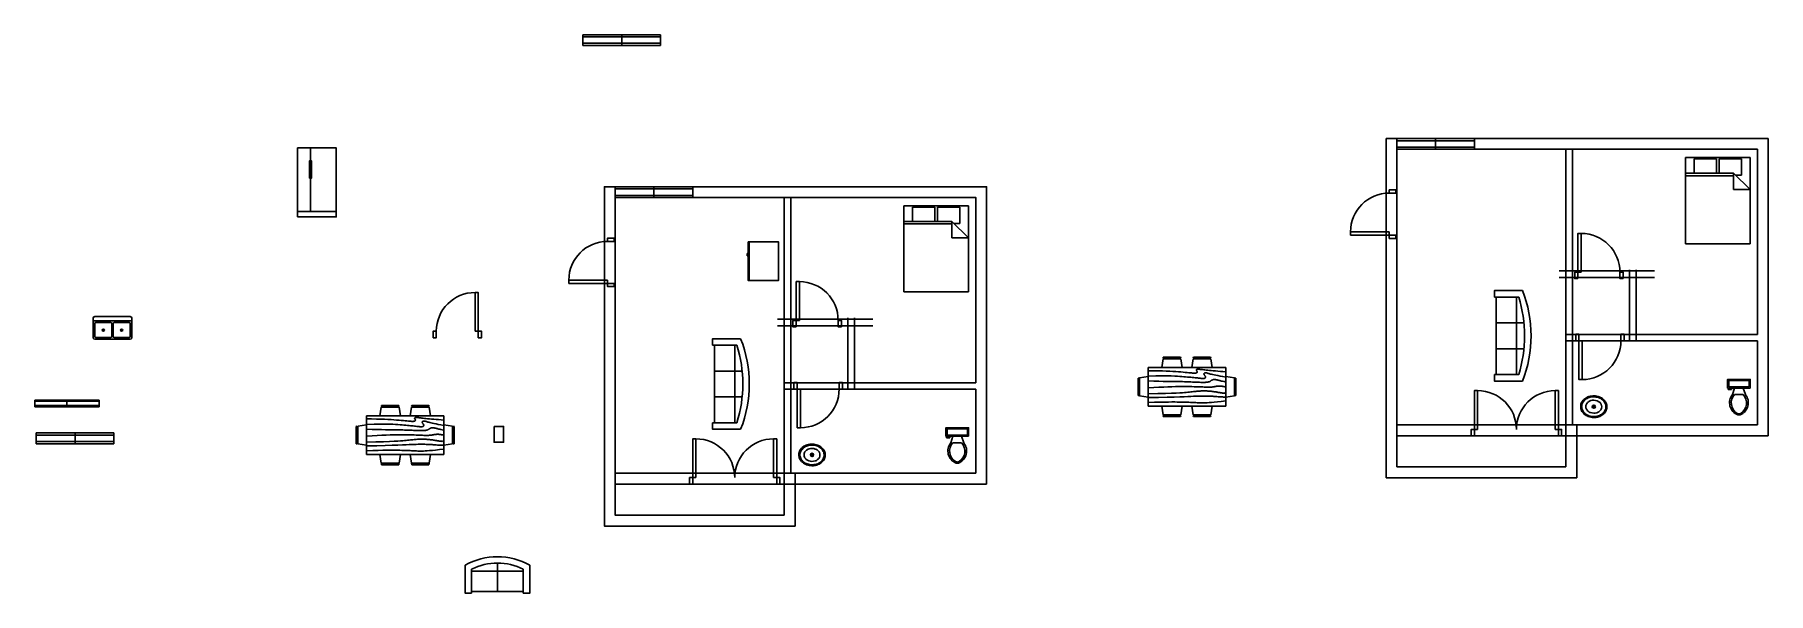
# Model space of a CAD drawing. Header units: inches. Extents: x -512 to 1098, y -48 to 471.
import ezdxf

# ---------------------------------------------------------------- set-up
doc = ezdxf.new("R2010")
doc.units = ezdxf.units.IN
doc.header["$MEASUREMENT"] = 0
for name, color, linetype in [('Blocks', 4, 'Continuous'), ('Door', 6, 'Continuous'), ('Window', 30, 'Continuous')]:
    doc.layers.add(name, color=color, linetype=linetype)

# ---------------------------------------------------------------- blocks, each defined once
blk = doc.blocks.new('Door1')
at = {"layer": 'Door'}
for points in [[(-6, 6), (-3, 6), (-3, 42), (-6, 42)], [(-45, 0), (-42, 0), (-42, 6), (-45, 6)], [(-3, 0), (0, 0), (0, 6), (-3, 6)]]:
    blk.add_lwpolyline(points, close=True, dxfattribs=at)
blk.add_arc((-6, 6), 36, 90, 180, dxfattribs=at)
blk = doc.blocks.new('Door2')
at = {"layer": 'Door'}
for points in [[(-78, 6), (-81, 6), (-81, 42), (-78, 42)], [(-6, 6), (-3, 6), (-3, 42), (-6, 42)], [(-81, 0), (-84, 0), (-84, 6), (-81, 6)], [(-3, 0), (0, 0), (0, 6), (-3, 6)]]:
    blk.add_lwpolyline(points, close=True, dxfattribs=at)
for centre, start, end in [((-78, 6), 0, 90), ((-6, 6), 90, 180)]:
    blk.add_arc(centre, 36, start, end, dxfattribs=at)
blk = doc.blocks.new('Window1')
at = {"layer": 'Window'}
for p, q in [((0, 6), (-60, 6)), ((-60, 6), (-60, 0)), ((0, 5), (-60, 5)), ((-60, 1), (0, 1)), ((-60, 0), (0, 0)), ((-30, 1), (-30, 5)), ((0, 0), (0, 6))]:
    blk.add_line(p, q, dxfattribs=at)
blk = doc.blocks.new('Window2')
at = {"layer": 'Window'}
for p, q in [((0, 10), (-72, 10)), ((-72, 10), (-72, 0)), ((0, 8), (-72, 8)), ((-72, 2), (0, 2)), ((-72, 0), (0, 0)), ((-36, 0), (-36, 10)), ((0, 0), (0, 10))]:
    blk.add_line(p, q, dxfattribs=at)
blk = doc.blocks.new('Sink-double - 36 in top')
for p, q in [((-18, -4), (18, -4)), ((-0.75, -18.5), (-0.75, -6.5)), ((0.75, -6.5), (0.75, -18.5))]:
    blk.add_line(p, q)
for points in [[(-16.5, 0), (16.5, 0)], [(-18, -19.5), (-18, -1.5)], [(-16.5, -18.5), (-16.5, -6.5)], [(-15.5, -5.5), (-1.75, -5.5)], [(1.75, -5.5), (15.5, -5.5)], [(16.5, -6.5), (16.5, -18.5)], [(18, -1.5), (18, -19.5)], [(16.5, -21), (-16.5, -21)], [(-1.75, -19.5), (-15.5, -19.5)], [(15.5, -19.5), (1.75, -19.5)]]:
    blk.add_lwpolyline(points)
for centre, radius in [((-8.5, -12.5), 1), ((-8.5, -12.5), 0.5), ((8.5, -12.5), 1), ((8.5, -12.5), 0.5)]:
    blk.add_circle(centre, radius)
for centre, radius, start, end in [((-16.5, -1.5), 1.5, 90, 180), ((16.5, -1.5), 1.5, 0, 90), ((-15.5, -6.5), 1, 90, 180), ((-1.75, -6.5), 1, 0, 90), ((1.75, -6.5), 1, 90, 180), ((15.5, -6.5), 1, 0, 90), ((-16.5, -19.5), 1.5, 180, 270), ((-15.5, -18.5), 1, 180, 270), ((-1.75, -18.5), 1, 270, 0), ((1.75, -18.5), 1, 180, 270), ((15.5, -18.5), 1, 270, 0), ((16.5, -19.5), 1.5, 270, 0)]:
    blk.add_arc(centre, radius, start, end)
blk = doc.blocks.new('Toilet - top')
for p, q in [((-10, -8.5), (-8, -8.5)), ((-10, -9.5), (-10, -8.5)), ((-7, -9.5), (-10, -9.5)), ((-8, -8.5), (-8, -8)), ((-7, -8), (-7, -9.5)), ((-4, -8), (-6, -14)), ((4, -14), (-4, -14)), ((4, -8), (6, -14)), ((9.5, -6), (9.5, -2))]:
    blk.add_line(p, q)
blk.add_lwpolyline([(10.5, -8), (10.5, 0), (-10.5, 0), (-10.5, -8)], close=True)
for points in [[(-9.5, -2), (-9.5, -6)], [(8.5, -1), (-8.5, -1)], [(-8.5, -7), (8.5, -7)]]:
    blk.add_lwpolyline(points)
for centre, radius, start, end in [((-8.6, -1.9), 0.884, 81.8699, 188.1301), ((-8.6, -6.1), 0.884, 171.8699, 278.1301), ((3.5, -21.6), 12.2, 141.4691, 247.9714), ((4.2, -21.8), 11.3, 136.3677, 238.9468), ((-3.5, -21.6), 12.2, 292.0284, 38.5307), ((-4.2, -21.8), 11.3, 301.053, 43.6321), ((8.6, -1.9), 0.884, 351.8699, 98.1301), ((8.6, -6.1), 0.884, 261.8699, 8.1301), ((0, -27.9), 4, 245.7318, 294.2682), ((0, -29), 4, 254.8605, 285.1395)]:
    blk.add_arc(centre, radius, start, end)
blk = doc.blocks.new('Sink - Oval top')
for p, q in [((-1, 0), (1, 0)), ((0, 1), (0, -1))]:
    blk.add_line(p, q)
at = {"linetype": 'Continuous'}
for points in [[(-12.2, 0.4, 0.117634), (-11.5, -3.4, 0.104469), (-8.9, -6.8, 0.090016), (-5.1, -9.1, 0.08192), (-0.3, -10, 0.08192), (4.5, -9.4, 0.090016), (8.4, -7.4, 0.104469), (11.2, -4.1, 0.117634), (12.2, -0.4, 0.117634), (11.5, 3.4, 0.104469), (8.9, 6.8, 0.090016), (5.1, 9.1, 0.08192), (0.3, 10, 0.08192), (-4.5, 9.4, 0.090016), (-8.4, 7.4, 0.104469), (-11.2, 4.1, 0.117634)], [(-11.3, 0.2, 0.118622), (-10.5, -3.3, 0.104678), (-8.1, -6.4, 0.089562), (-4.5, -8.4, 0.081185), (-0.1, -9.2, 0.081185), (4.3, -8.5, 0.089562), (7.9, -6.6, 0.104678), (10.4, -3.5, 0.118622), (11.3, -0.2, 0.118622), (10.5, 3.3, 0.104678), (8.1, 6.4, 0.089562), (4.5, 8.4, 0.081185), (0.1, 9.2, 0.081185), (-4.3, 8.5, 0.089562), (-7.9, 6.6, 0.104678), (-10.4, 3.5, 0.118622)], [(-7.4, 0.1, 0.118283), (-6.9, -2.2, 0.104607), (-5.3, -4.2, 0.089718), (-3, -5.5, 0.081436), (-0.1, -6, 0.081436), (2.8, -5.6, 0.089718), (5.2, -4.3, 0.104607), (6.9, -2.3, 0.118283), (7.4, -0.1, 0.118283), (6.9, 2.2, 0.104607), (5.3, 4.2, 0.089718), (3, 5.5, 0.081436), (0.1, 6, 0.081436), (-2.8, 5.6, 0.089718), (-5.2, 4.3, 0.104607), (-6.9, 2.3, 0.118283)]]:
    blk.add_lwpolyline(points, format="xyb", close=True, dxfattribs=at)
for radius in [1.5, 1]:
    blk.add_circle((0, 0), radius)
blk = doc.blocks.new('Bed - Queen')
at = {"linetype": 'Continuous'}
for p, q in [((0, -80.00003), (0, 0)), ((0, 0), (59.99999, 0)), ((59.99999, 0), (59.99999, -80.00003)), ((0, -14.4), (44.8, -14.4)), ((7.99999, -1.2), (28.79998, -1.2)), ((7.99999, -14.4), (7.99999, -1.2)), ((28.79998, -1.2), (28.79998, -14.4)), ((31.19999, -1.2), (51.99999, -1.2)), ((31.19999, -14.4), (31.19999, -1.2)), ((59.99999, -29.6), (44.8, -14.4)), ((44.8, -14.4), (44.8, -29.6)), ((51.99999, -1.2), (51.99999, -16.4)), ((44.8, -16.8), (0, -16.8)), ((44.8, -29.6), (59.99999, -29.6)), ((51.99999, -16.4), (46.79936, -16.4)), ((59.99999, -80.00003), (0, -80.00003))]:
    blk.add_line(p, q, dxfattribs=at)
blk = doc.blocks.new('Dining Set - 36 x 72 in.')
at = {"linetype": 'Continuous'}
for p, q in [((36, 18), (-36, 18)), ((-36, 18), (-36, -18)), ((-22.2343, 26.00059), (-23.4847, 17.99762)), ((-22.2304, 26), (-5.7608, 26)), ((-22, 27.5), (-22.1562, 26.50042)), ((-5.8416, 26.5), (-22.1534, 26.5)), ((-22, 27.5), (-6, 27.5)), ((-5.8437, 26.49966), (-6, 27.5)), ((-4.5152, 17.99762), (-5.7655, 25.99926)), ((5.7657, 26.00059), (4.5153, 17.99762)), ((5.7696, 26), (22.2392, 26)), ((6, 27.5), (5.8438, 26.50042)), ((22.1584, 26.5), (5.8466, 26.5)), ((6, 27.5), (22, 27.5)), ((22.1563, 26.49966), (22, 27.5)), ((23.4848, 17.99762), (22.2345, 25.99926)), ((36, -18), (36, 18)), ((-45.5, 8), (-44.5004, 8.15617)), ((-45.5, 8), (-45.5, -8)), ((-44.5, -8.15843), (-44.5, 8.15338)), ((-44.0006, 8.23428), (-35.9976, 9.48474)), ((-44, 8.23041), (-44, -8.23915)), ((44.0006, 8.23428), (35.9976, 9.48474)), ((44, 8.23041), (44, -8.23915)), ((44.5, -8.15843), (44.5, 8.15338)), ((45.5, 8), (44.5005, 8.15617)), ((45.5, 8), (45.5, -8)), ((-44.4997, -8.15631), (-45.5, -8)), ((-35.9976, -9.48476), (-43.9993, -8.2345)), ((35.9976, -9.48476), (43.9993, -8.2345)), ((44.4997, -8.15631), (45.5, -8)), ((-36, -18), (36, -18)), ((-22.2343, -26.0006), (-23.4847, -17.99762)), ((-22.2304, -26), (-5.7608, -26)), ((-22, -27.5), (-22.1562, -26.50044)), ((-5.8416, -26.5), (-22.1534, -26.5)), ((-22, -27.5), (-6, -27.5)), ((-5.8437, -26.49967), (-6, -27.5)), ((-4.5152, -17.99762), (-5.7655, -25.99928)), ((5.7657, -26.0006), (4.5153, -17.99762)), ((5.7696, -26), (22.2392, -26)), ((6, -27.5), (5.8438, -26.50044)), ((22.1584, -26.5), (5.8466, -26.5)), ((6, -27.5), (22, -27.5)), ((22.1563, -26.49967), (22, -27.5)), ((23.4848, -17.99762), (22.2345, -25.99928))]:
    blk.add_line(p, q, dxfattribs=at)
for points in [[(-36, 15), (-31.1772, 14.97754), (-26.8079, 14.91406), (-22.8538, 14.81543), (-19.276, 14.6875), (-16.0362, 14.53613), (-13.0957, 14.36718), (-10.4159, 14.18652), (-7.9583, 14), (-5.6904, 13.81315), (-3.6035, 13.63021), (-1.6954, 13.45508), (0.0365, 13.29166), (1.5945, 13.14388), (2.9811, 13.01562), (4.1988, 12.9108), (5.25, 12.83333), (6.1393, 12.78613), (6.8802, 12.76823), (7.4883, 12.77767), (7.9792, 12.8125), (8.3685, 12.87077), (8.6719, 12.95052), (8.9049, 13.0498), (9.0833, 13.16666), (9.2205, 13.29899), (9.3216, 13.44401), (9.3895, 13.59879), (9.4271, 13.76041), (9.4373, 13.92594), (9.4232, 14.09245), (9.3875, 14.257), (9.3333, 14.41666), (9.2638, 14.56917), (9.1836, 14.71484), (9.0975, 14.85465), (9.0104, 14.98958), (8.9272, 15.1206), (8.8529, 15.2487), (8.7922, 15.37483), (8.75, 15.5), (8.7305, 15.62467), (8.7344, 15.74739), (8.7617, 15.86621), (8.8125, 15.97916), (8.8867, 16.08431), (8.9844, 16.17968), (9.1055, 16.26334), (9.25, 16.33333), (9.4189, 16.38802), (9.6172, 16.42708), (9.8506, 16.45052), (10.125, 16.45833), (10.4463, 16.45052), (10.8203, 16.42708), (11.2529, 16.38802), (11.75, 16.33333), (12.3184, 16.26318), (12.9694, 16.17838), (13.7151, 16.07991), (14.5677, 15.96875), (15.5395, 15.84586), (16.6426, 15.71224), (17.8893, 15.56884), (19.2917, 15.41666), (20.859, 15.25667), (22.5879, 15.08984), (24.4721, 14.91715), (26.5052, 14.73958), (28.6809, 14.5581), (30.9929, 14.3737), (33.4347, 14.18733), (36, 14)], [(-36, 10), (-28.9766, 10.14274), (-23.1725, 10.20442), (-18.4241, 10.19775), (-14.5677, 10.13541), (-11.4399, 10.03011), (-8.877, 9.89453), (-6.7154, 9.74137), (-4.7917, 9.58333), (-2.9698, 9.43082), (-1.2246, 9.28515), (0.4415, 9.14534), (2.026, 9.01041), (3.5266, 8.87939), (4.9408, 8.7513), (6.266, 8.62516), (7.5, 8.5), (8.6411, 8.37549), (9.6914, 8.2539), (10.6538, 8.13818), (11.5312, 8.03125), (12.3267, 7.93603), (13.043, 7.85547), (13.6831, 7.79248), (14.25, 7.75), (14.7471, 7.7303), (15.1797, 7.73307), (15.5537, 7.75732), (15.875, 7.80208), (16.1494, 7.86637), (16.3828, 7.94922), (16.5811, 8.04964), (16.75, 8.16666), (16.8944, 8.29915), (17.0143, 8.44531), (17.1089, 8.60319), (17.1771, 8.77083), (17.218, 8.94629), (17.2305, 9.1276), (17.2137, 9.31282), (17.1667, 9.5), (17.0895, 9.6875), (16.987, 9.875), (16.8649, 10.0625), (16.7292, 10.25), (16.5856, 10.4375), (16.4401, 10.625), (16.2985, 10.8125), (16.1667, 11), (16.05, 11.18733), (15.9518, 11.3737), (15.8752, 11.5581), (15.8229, 11.73958), (15.798, 11.91715), (15.8034, 12.08984), (15.842, 12.25667), (15.9167, 12.41666), (16.0295, 12.56836), (16.1784, 12.70833), (16.3605, 12.83268), (16.5729, 12.9375), (16.8127, 13.01888), (17.0768, 13.07291), (17.3625, 13.0957), (17.6667, 13.08333), (17.9894, 13.03312), (18.3418, 12.94726), (18.7382, 12.82918), (19.1927, 12.68229), (19.7195, 12.51001), (20.3327, 12.31575), (21.0465, 12.10294), (21.875, 11.875), (22.8357, 11.63354), (23.959, 11.37304), (25.2786, 11.08618), (26.8282, 10.76562), (28.6414, 10.40405), (30.752, 9.99414), (33.1936, 9.52856), (36, 9)], [(-36, 5.5), (-30.7157, 5.3348), (-26.069, 5.20963), (-21.9946, 5.11767), (-18.4271, 5.05208), (-15.3009, 5.00602), (-12.5508, 4.97265), (-10.1112, 4.94515), (-7.9167, 4.91666), (-5.909, 4.88167), (-4.0586, 4.83984), (-2.3429, 4.79215), (-0.7396, 4.73958), (0.7739, 4.6831), (2.22, 4.6237), (3.6213, 4.56233), (5, 4.5), (6.373, 4.43782), (7.7344, 4.3776), (9.0723, 4.32129), (10.375, 4.27083), (11.6309, 4.22819), (12.8281, 4.19531), (13.9551, 4.17415), (15, 4.16666), (15.954, 4.17448), (16.819, 4.19791), (17.6001, 4.23698), (18.3021, 4.29166), (18.9299, 4.36198), (19.4883, 4.44791), (19.9823, 4.54948), (20.4167, 4.66666), (20.7969, 4.79899), (21.1302, 4.94401), (21.4245, 5.09879), (21.6875, 5.26041), (21.9271, 5.42594), (22.1511, 5.59245), (22.3672, 5.757), (22.5834, 5.91666), (22.8065, 6.06868), (23.0404, 6.21093), (23.2879, 6.34147), (23.5521, 6.45833), (23.8358, 6.55957), (24.142, 6.64323), (24.4735, 6.70735), (24.8334, 6.75), (25.2235, 6.76969), (25.642, 6.76692), (26.0858, 6.74267), (26.5521, 6.69791), (27.0379, 6.63362), (27.5404, 6.55078), (28.0565, 6.45036), (28.5834, 6.33333), (29.1242, 6.19987), (29.7071, 6.04687), (30.3661, 5.87044), (31.1354, 5.66666), (32.0493, 5.43164), (33.142, 5.16146), (34.4475, 4.85221), (36, 4.5)], [(-36, -1), (-30.7915, -0.6591), (-26.0195, -0.38216), (-21.6519, -0.16284), (-17.6563, 0.00521), (-14.0005, 0.12833), (-10.6523, 0.21289), (-7.5796, 0.26522), (-4.75, 0.29166), (-2.134, 0.29793), (0.2878, 0.28711), (2.5317, 0.26163), (4.6146, 0.22396), (6.5529, 0.17651), (8.3633, 0.12174), (10.0623, 0.06209), (11.6667, 0), (13.1899, -0.06201), (14.6341, -0.1211), (15.9982, -0.17432), (17.2813, -0.21875), (18.4823, -0.25147), (19.6003, -0.26953), (20.6343, -0.27002), (21.5834, -0.25), (22.4481, -0.20768), (23.2357, -0.14584), (23.9549, -0.06836), (24.6146, 0.02083), (25.2235, 0.11784), (25.7904, 0.21875), (26.3241, 0.31966), (26.8334, 0.41666), (27.3265, 0.50618), (27.8099, 0.58593), (28.2894, 0.65397), (28.7709, 0.70833), (29.2601, 0.74707), (29.763, 0.76823), (30.2855, 0.76985), (30.8334, 0.75), (31.4088, 0.70784), (31.9994, 0.64713), (32.589, 0.57275), (33.1615, 0.48958), (33.7008, 0.4025), (34.1908, 0.3164), (34.6153, 0.23616), (34.9584, 0.16666), (35.2099, 0.11165), (35.3848, 0.07031), (35.504, 0.04069), (35.5886, 0.02083), (35.6594, 0.00879), (35.7377, 0.0026), (35.8442, 0.00032), (36, 0)], [(-36, -6.5), (-27.1843, -6.31267), (-20.084, -6.1263), (-14.469, -5.9419), (-10.1094, -5.76042), (-6.7752, -5.58285), (-4.2363, -5.41016), (-2.2629, -5.24333), (-0.625, -5.08334), (0.8708, -4.93099), (2.2715, -4.78646), (3.5872, -4.64974), (4.8281, -4.52084), (6.0046, -4.39974), (7.127, -4.28646), (8.2053, -4.18099), (9.25, -4.08334), (10.2705, -3.99382), (11.2734, -3.91407), (12.2647, -3.84603), (13.25, -3.79167), (14.2354, -3.75293), (15.2266, -3.73177), (16.2295, -3.73015), (17.25, -3.75), (18.2912, -3.79248), (19.3451, -3.85547), (20.4009, -3.93604), (21.4479, -4.03125), (22.4754, -4.13819), (23.4727, -4.25391), (24.4289, -4.37549), (25.3334, -4.5), (26.1785, -4.62492), (26.9694, -4.74935), (27.7145, -4.87281), (28.4219, -4.99479), (29.1, -5.11483), (29.7572, -5.23242), (30.4016, -5.34709), (31.0417, -5.45834), (31.6837, -5.56437), (32.3262, -5.65821), (32.9658, -5.73153), (33.599, -5.77604), (34.2224, -5.78345), (34.8327, -5.74545), (35.4264, -5.65373), (36, -5.5)], [(-36, -10), (-26.4022, -9.81299), (-18.4675, -9.62891), (-11.9839, -9.45069), (-6.7396, -9.28125), (-2.5226, -9.12354), (0.8789, -8.98047), (3.6769, -8.85498), (6.0833, -8.75), (8.2767, -8.66765), (10.3021, -8.60677), (12.1712, -8.56543), (13.8958, -8.54167), (15.4876, -8.53353), (16.9583, -8.53907), (18.3197, -8.55632), (19.5834, -8.58334), (20.7616, -8.61841), (21.8685, -8.66081), (22.9188, -8.71004), (23.9271, -8.76563), (24.9081, -8.82707), (25.8763, -8.89388), (26.8465, -8.96558), (27.8334, -9.04167), (28.8474, -9.12118), (29.8828, -9.20117), (30.93, -9.27824), (31.9792, -9.34896), (33.0205, -9.40991), (34.0443, -9.45768), (35.0407, -9.48885), (36, -9.5)], [(-36, -14.5), (-30.0881, -14.33513), (-25.0332, -14.21224), (-20.7312, -14.12647), (-17.0781, -14.07292), (-13.97, -14.04671), (-11.3027, -14.04297), (-8.9724, -14.05681), (-6.875, -14.08334), (-4.9224, -14.11833), (-3.0905, -14.16016), (-1.3709, -14.20785), (0.2448, -14.26042), (1.7647, -14.3169), (3.1973, -14.3763), (4.5507, -14.43767), (5.8333, -14.5), (7.0554, -14.5621), (8.235, -14.62175), (9.3922, -14.67652), (10.5469, -14.72396), (11.7192, -14.76164), (12.929, -14.78711), (14.1965, -14.79794), (15.5417, -14.79167), (16.9933, -14.76424), (18.6152, -14.70508), (20.4804, -14.60197), (22.6615, -14.44271), (25.2312, -14.21509), (28.2624, -13.9069), (31.8277, -13.50594), (36, -13)]]:
    blk.add_lwpolyline(points, dxfattribs=at)
blk = doc.blocks.new('Sofa - Roundback 7 ft.')
at = {"linetype": 'Continuous'}
for p, q in [((-36.000027, -34), (-36.000027, -11.4696)), ((-35.999844, -13.3819), (35.9998, -13.3819)), ((-12.00002, -32.4421), (-12.00003, -6.5971)), ((11.99997, -32.4421), (11.99998, -6.5971)), ((35.99998, -34), (35.99998, -11.4696)), ((-36.000027, -32.4421), (35.99998, -32.4421))]:
    blk.add_line(p, q, dxfattribs=at)
for points in [[(-36.000027, -34), (-42.000027, -34), (-42.000027, -8)], [(41.99998, -8), (41.99998, -34), (35.99998, -34)]]:
    blk.add_lwpolyline(points, dxfattribs=at)
for centre, radius, start, end in [((0, -114.25), 114.25, 68.43141, 111.5686), ((-0.00001, -127.1968), 121.1968, 72.72033, 107.2797)]:
    blk.add_arc(centre, radius, start, end, dxfattribs=at)
blk = doc.blocks.new('Sofa - Roundback Loveseat 5 ft.')
at = {"linetype": 'Continuous'}
for p, q in [((-24, -33.99998), (-24, -11.46958)), ((-23.9998, -13.38178), (23.99986, -13.38178)), ((0, -32.44198), (0, -5.99998)), ((24.00004, -33.99998), (24.00004, -11.46958)), ((-24, -32.44198), (24.00004, -32.44198))]:
    blk.add_line(p, q, dxfattribs=at)
for points in [[(-24, -33.99998), (-30, -33.99998), (-30, -7.99998)], [(30.00004, -7.99998), (30.00004, -33.99998), (24.00004, -33.99998)]]:
    blk.add_lwpolyline(points, dxfattribs=at)
for centre, radius, start, end in [((0, -60.24998), 60.24998, 60.13715, 119.8628), ((0, -61.38438), 55.38444, 64.32083, 115.6792)]:
    blk.add_arc(centre, radius, start, end, dxfattribs=at)
blk = doc.blocks.new('Refrigerator-2 door - 36 in front')
for p, q in [((12, 5), (12, 64)), ((0, 5), (36, 5))]:
    blk.add_line(p, q)
for points in [[(0, 0), (0, 64), (36, 64), (36, 0)], [(11, 36), (11, 52), (13, 52), (13, 36)]]:
    blk.add_lwpolyline(points, close=True)
blk = doc.blocks.new('Refrigerator-2 door - 36 in top')
for p, q in [((0, -26.999999), (36, -26.999999)), ((11, -27.999999), (11, -28.999999)), ((11, -28.999999), (13, -28.999999)), ((12, -26.999999), (12, -28.999999)), ((13, -28.999999), (13, -27.999999))]:
    blk.add_line(p, q)
blk.add_lwpolyline([(0, -27.999999), (0, 0), (36, 0), (36, -27.999999)], close=True)

msp = doc.modelspace()

# ---------------------------------------------------------------- linework, layer by layer
for p, q in [((1097.9, 374.5), (742.9, 374.5)), ((742.9, 374.5), (742.9, 59.5)), ((1097.9, 98.5), (1097.9, 374.5)), ((1087.9, 364.5), (752.9, 364.5)), ((752.9, 364.5), (752.9, 69.5)), ((909.9, 245.5), (909.9, 364.5)), ((915.9, 245.5), (915.9, 364.5)), ((1087.9, 192.5), (1087.9, 364.5)), ((183.8, 200.7), (183.8, 319.7)), ((189.8, 200.7), (189.8, 319.7)), ((903.6, 251.5), (992.3, 251.5)), ((903.6, 245.5), (992.3, 245.5)), ((909.9, 186.5), (909.9, 245.5)), ((915.9, 186.5), (915.9, 245.5)), ((969.1, 186.5), (969.1, 252.7)), ((975.1, 186.5), (975.1, 252.7)), ((177.5, 206.7), (266.1, 206.7)), ((177.5, 200.7), (266.1, 200.7)), ((183.8, 141.7), (183.8, 200.7)), ((189.8, 141.7), (189.8, 200.7)), ((242.9, 141.7), (242.9, 207.9)), ((248.9, 141.7), (248.9, 207.9)), ((909.9, 192.5), (1087.9, 192.5)), ((909.9, 108.5), (909.9, 186.5)), ((909.9, 186.5), (1087.9, 186.5)), ((915.9, 108.5), (915.9, 186.5)), ((183.8, 147.7), (361.8, 147.7)), ((183.8, 63.7), (183.8, 141.7)), ((183.8, 141.7), (361.8, 141.7)), ((189.8, 63.7), (189.8, 141.7)), ((1087.9, 108.5), (752.9, 108.5)), ((1097.9, 98.5), (752.9, 98.5)), ((909.9, 69.5), (909.9, 108.5)), ((919.9, 59.5), (919.9, 108.5)), ((752.9, 69.5), (909.9, 69.5)), ((752.9, 69.5), (909.9, 69.5)), ((361.8, 63.7), (26.8, 63.7)), ((371.8, 53.7), (26.8, 53.7)), ((183.8, 24.7), (183.8, 63.7)), ((193.8, 14.7), (193.8, 63.7)), ((742.9, 59.5), (919.9, 59.5)), ((26.8, 24.7), (183.8, 24.7))]:
    msp.add_line(p, q)
for points in [[(371.8, 53.7), (371.8, 329.7), (16.8, 329.7), (16.8, 14.7), (193.8, 14.7)], [(361.8, 147.7), (361.8, 319.7), (26.8, 319.7), (26.8, 24.7), (183.8, 24.7)], [(1087.9, 108.5), (1087.9, 186.5)], [(361.8, 63.7), (361.8, 141.7)]]:
    msp.add_lwpolyline(points)
at = {"layer": 'Blocks'}
msp.add_lwpolyline([(-85.8, 107.2), (-76.9, 107.2), (-76.9, 92.5), (-85.8, 92.5)], close=True, dxfattribs=at)

# ---------------------------------------------------------------- block references
for name, p in [('Refrigerator-2 door - 36 in front', (-268.3, 301.7)), ('Bed - Queen', (1020.9, 356.8)), ('Bed - Queen', (294.8, 312)), ('Sink-double - 36 in top', (-440.2, 209.1)), ('Dining Set - 36 x 72 in.', (557.9, 143.9)), ('Toilet - top', (1070.6, 150.8)), ('Sink - Oval top', (935.8, 125.5)), ('Dining Set - 36 x 72 in.', (-168.3, 99.1)), ('Toilet - top', (344.5, 106)), ('Sink - Oval top', (209.6, 80.7)), ('Sofa - Roundback Loveseat 5 ft.', (-82.6, -13.8))]:
    msp.add_blockref(name, p, dxfattribs=at)
at = {"layer": 'Blocks', "rotation": 270}
for name, p in [('Refrigerator-2 door - 36 in top', (178.3, 278.6)), ('Sofa - Roundback 7 ft.', (877.5, 191.3)), ('Sofa - Roundback 7 ft.', (151.3, 146.6))]:
    msp.add_blockref(name, p, dxfattribs=at)
at = {"layer": 'Window'}
for name, p in [('Window2', (68.8, 460.9)), ('Window2', (824.9, 364.5)), ('Window2', (98.8, 319.7)), ('Door1', (-97.4, 189.5)), ('Window1', (-452.5, 125.5)), ('Door2', (905.9, 98.4)), ('Window2', (-439, 91.1)), ('Door2', (179.8, 53.6))]:
    msp.add_blockref(name, p, dxfattribs=at)
at = {"layer": 'Window', "xscale": -1, "rotation": 90}
for p in [(751.8, 281.8), (25.7, 237)]:
    msp.add_blockref('Door1', p, dxfattribs=at)
at = {"layer": 'Window', "xscale": -1}
for p in [(918.1, 244.4), (191.9, 199.6)]:
    msp.add_blockref('Door1', p, dxfattribs=at)
at = {"layer": 'Window', "rotation": 180}
for p in [(919, 192.7), (192.8, 147.9)]:
    msp.add_blockref('Door1', p, dxfattribs=at)

doc.saveas('drawing.dxf')
